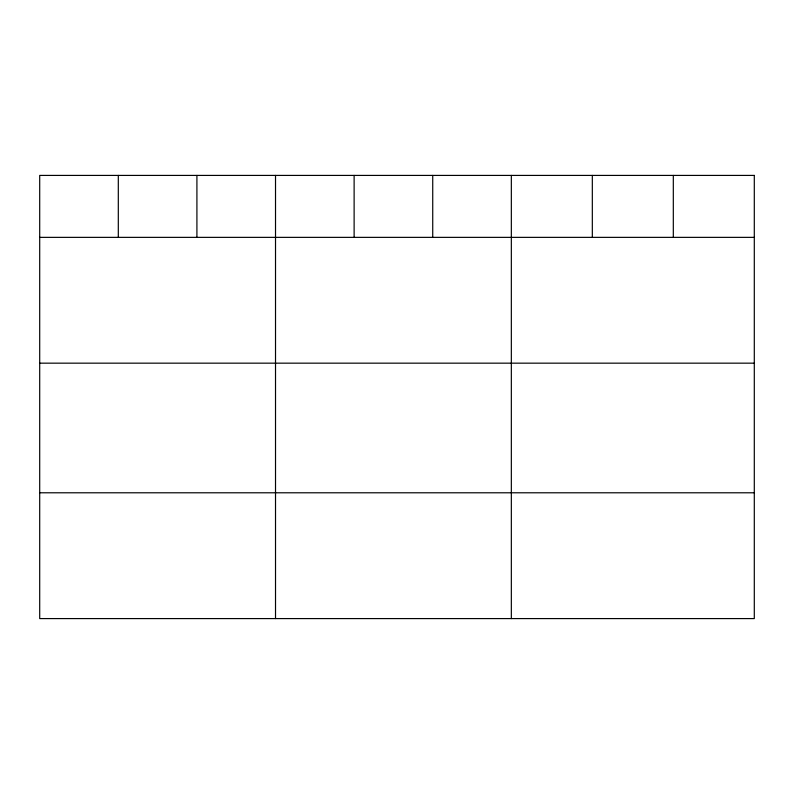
<?xml version="1.0" encoding="UTF-8"?>
<svg xmlns="http://www.w3.org/2000/svg" width="794" height="794" viewBox="0 0 794 794"><rect width="100%" height="100%" fill="white"/><g stroke="black" fill="none" stroke-linecap="round" stroke-linejoin="round"><path stroke-width="1.19" d="M39.7 237.366L754.3 237.366M39.7 363.166L754.3 363.166M39.7 492.786L754.3 492.786M673.312 175.414L673.312 237.366M592.324 175.414L592.324 237.366M511.336 175.414L511.336 618.586M432.73 175.414L432.73 237.366M354.124 175.414L354.124 237.366M275.518 175.414L275.518 618.586M196.912 175.414L196.912 237.366M118.306 175.414L118.306 237.366M754.3 175.414L39.7 175.414L39.7 618.586L754.3 618.586L754.3 175.414"/></g></svg>
